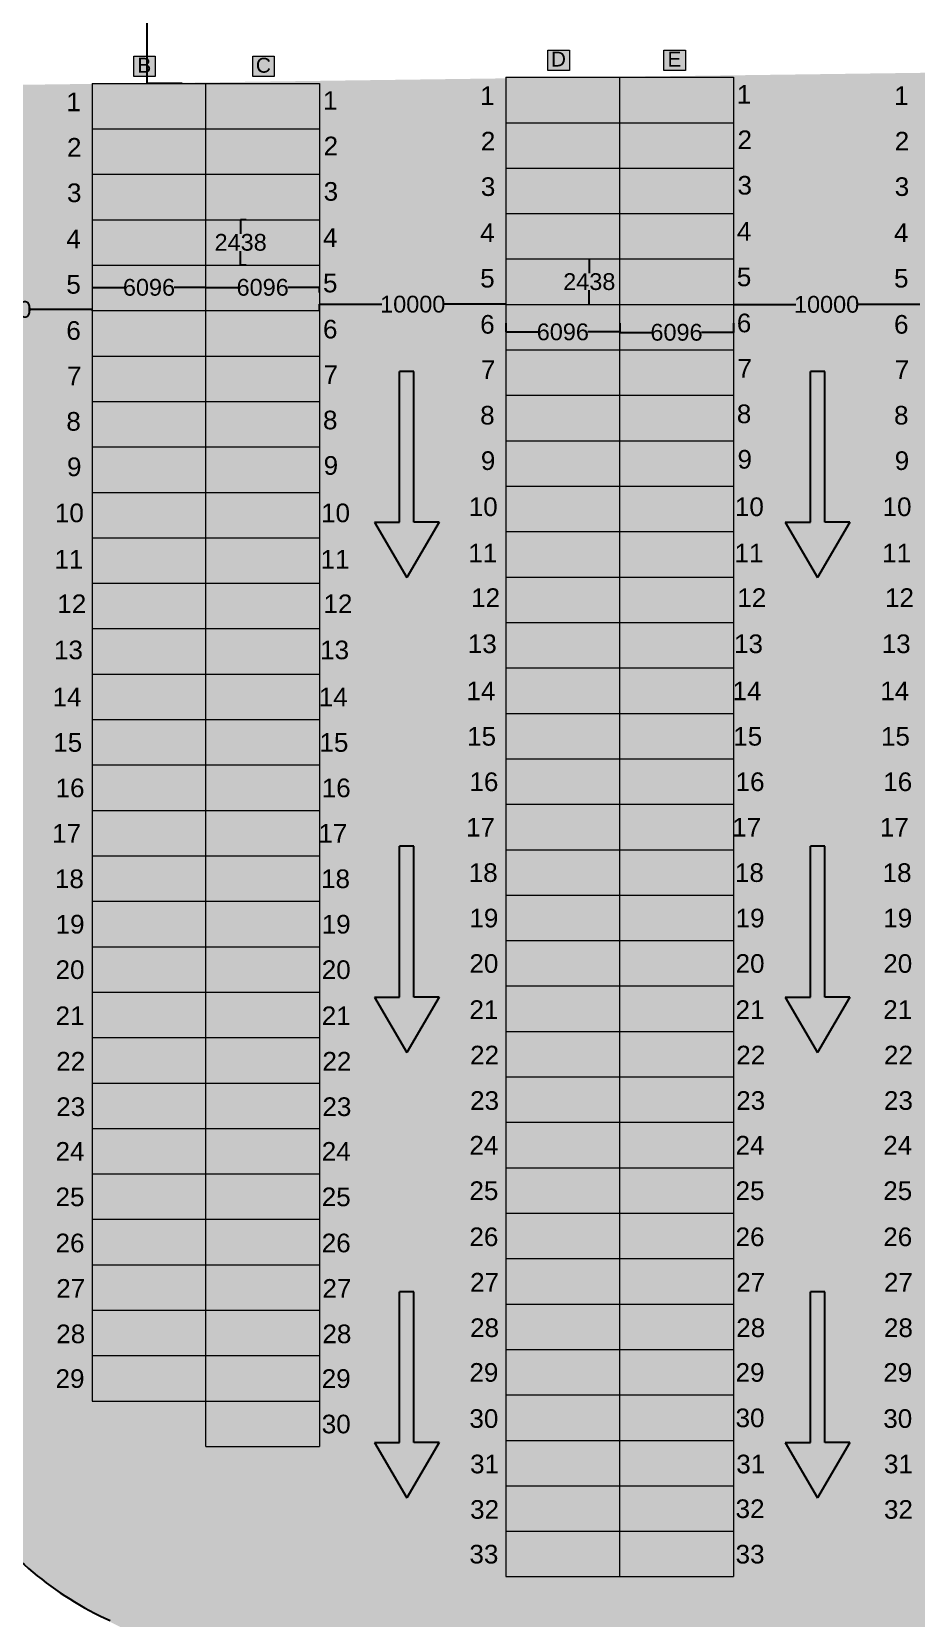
# Model space of a CAD drawing. Header units: inches. Extents: x -1774894 to -657573, y 144736 to 934842.
# Drawn here: x -1156533 to -1109104, y 592973 to 678102 of the extents above; entities that cross this region are included whole.
import ezdxf
from ezdxf.xclip import XClip

# ---------------------------------------------------------------- set-up
doc = ezdxf.new("R2010")
doc.units = ezdxf.units.IN
doc.header["$MEASUREMENT"] = 0
doc.header["$XCLIPFRAME"] = 0
for name, color, linetype in [('A-ANNO-TEXT', 7, 'Continuous'), ('C-ROAD-OTLN', 142, 'Continuous'), ("EXPORT WARE HOUSE(19 JULY'08)$0$G-ANNO-TEXT", 2, 'Continuous'), ("EXPORT WARE HOUSE(19 JULY'08)$0$G-ANNO-TTLB", 4, 'Continuous'), ('siding cl', 7, 'Continuous')]:
    doc.layers.add(name, color=color, linetype=linetype)
for name, color, linetype, lineweight in [('Container', 5, 'Continuous', 9), ('grid', 7, 'Continuous', 18), ('IR PROP. DETAILS', 190, 'Continuous', 0)]:
    doc.layers.add(name, color=color, linetype=linetype, lineweight=lineweight)
doc.styles.add('ARIAL', font='arial.ttf')
doc.styles.add("EXPORT WARE HOUSE(19 JULY'08)$0$HEADING", font='')
doc.styles.add("EXPORT WARE HOUSE(19 JULY'08)$0$NOTES", font='ROMANS.SHX')
doc.styles.add("EXPORT WARE HOUSE(19 JULY'08)$0$SUBHEAD", font='arial.ttf')
doc.styles.get("Standard").update_dxf_attribs({"font": 'arial.ttf'})
doc.styles.get("EXPORT WARE HOUSE(19 JULY'08)$0$HEADING").set_extended_font_data('Arial Black')
doc.dimstyles.get("Standard").update_dxf_attribs({"dimtxt": 0.18, "dimasz": 0.18, "dimexe": 0.18, "dimexo": 0.0625, "dimgap": 0.09, "dimtad": 0, "dimtih": 1, "dimtoh": 1, "dimdec": 4, "dimzin": 0, "dimdsep": 46, "dimtxsty": 'Standard', "dimcen": 0.09, "dimadec": 0, "dimazin": 0, "dimtfac": 1, "dimtdec": 4, "dimtofl": 0, "dimtmove": 0, "dimatfit": 3, "dimfxl": 1, "dimtolj": 1, "dimtzin": 0, "dimarcsym": 0})

# ---------------------------------------------------------------- blocks, each defined once
blk = doc.blocks.new("EXPORT WARE HOUSE(19 JULY'08)$0$a1v_sheet")
at = {"color": 8}
blk.add_line((-817, 570), (0, 570), dxfattribs=at)
blk.add_line((-812, 565), (-100, 565))
at = {"layer": "EXPORT WARE HOUSE(19 JULY'08)$0$G-ANNO-TEXT"}
for tag, p, height, style in [('CLIENT1', (-93.8, 98.17), 3, "EXPORT WARE HOUSE(19 JULY'08)$0$NOTES"), ('CLIENT2', (-93.8, 93.31), 3, "EXPORT WARE HOUSE(19 JULY'08)$0$NOTES"), ('JOBTITLE1', (-93.8, 83.85), 3.5, "EXPORT WARE HOUSE(19 JULY'08)$0$SUBHEAD"), ('JOBTITLE2', (-93.8, 79.03), 3.5, "EXPORT WARE HOUSE(19 JULY'08)$0$SUBHEAD"), ('DRAWINGTITLE1', (-93.8, 62.97), 4, "EXPORT WARE HOUSE(19 JULY'08)$0$HEADING"), ('DRAWINGTITLE2', (-93.8, 57.42), 4, "EXPORT WARE HOUSE(19 JULY'08)$0$HEADING"), ('DRAWINGTITLE3', (-93.8, 52.65), 4, "EXPORT WARE HOUSE(19 JULY'08)$0$HEADING"), ('DRAWINGTITLE4', (-93.8, 48.01), 4, "EXPORT WARE HOUSE(19 JULY'08)$0$HEADING"), ('JOBNO', (-93.8, 38.4), 2.38, "EXPORT WARE HOUSE(19 JULY'08)$0$NOTES"), ('SCALE', (-63.8, 38.4), 2.38, "EXPORT WARE HOUSE(19 JULY'08)$0$NOTES"), ('DATE', (-33.8, 38.4), 2.38, "EXPORT WARE HOUSE(19 JULY'08)$0$NOTES"), ('DRNBY', (-93.8, 28.4), 2.38, "EXPORT WARE HOUSE(19 JULY'08)$0$NOTES"), ('DRAWINGSTATUS', (-33.8, 28.4), 2.38, "EXPORT WARE HOUSE(19 JULY'08)$0$NOTES"), ('REV', (-93.8, 17.8), 2.38, "EXPORT WARE HOUSE(19 JULY'08)$0$NOTES"), ('DRGNO', (-63.8, 11.22), 6, "EXPORT WARE HOUSE(19 JULY'08)$0$HEADING")]:
    blk.add_attdef(tag, p, '', height=height, dxfattribs=dict(at, style=style))
blk = doc.blocks.new("EXPORT WARE HOUSE(19 JULY'08)")
at = {"layer": "EXPORT WARE HOUSE(19 JULY'08)$0$G-ANNO-TTLB", "xscale": 200, "yscale": 200, "zscale": 200}
blk.add_blockref("EXPORT WARE HOUSE(19 JULY'08)$0$a1v_sheet", (1467445.6, -11580899.7), dxfattribs=at)
blk = doc.blocks.new('XZCZXDC')
at = {"layer": 'IR PROP. DETAILS'}
h = blk.add_hatch(color=256, dxfattribs=at)
h.set_gradient(color1=(96, 92, 93), color2=(117, 112, 114), one_color=1, tint=0.45, name='CYLINDER')
h.paths.add_polyline_path([(-17331, 724408), (-17331, 723057), (-25422, 723057), (-25422, 722286), (-17331, 722286), (-17331, 720935), (-14360, 722671)])
at = {"layer": 'siding cl'}
for p, q in [((-17331, 724408), (-17331, 723057)), ((-17331, 723057), (-25422, 723057)), ((-25422, 723057), (-25422, 722286)), ((-17331, 722286), (-25422, 722286)), ((-17331, 720935), (-17331, 722286))]:
    blk.add_line(p, q, dxfattribs=at)
for points in [[(-17331, 724408), (-14360, 722671)], [(-17331, 720935), (-14360, 722671)]]:
    blk.add_lwpolyline(points, dxfattribs=at)
blk = doc.blocks.new('*D643')
at = {"layer": 'Defpoints', "color": 0}
for p in [(-1163295, 663198), (-1163295, 663139), (-1153295, 663139)]:
    blk.add_point(p, dxfattribs=at)
at = {"layer": 'grid', "color": 0, "lineweight": -2}
for p, q in [((-1163295, 663139), (-1163295, 663198)), ((-1153295, 663139), (-1153295, 663198))]:
    blk.add_line(p, q, dxfattribs=at)
at = {"layer": 'grid', "lineweight": -2}
for p, q in [((-1163295, 663198), (-1159945, 663198)), ((-1153295, 663198), (-1156646, 663198))]:
    blk.add_line(p, q, dxfattribs=at)
at = {"layer": 'grid'}
for points in [[(-1163295, 663198), (-1163295, 663198), (-1163295, 663198)], [(-1153295, 663198), (-1153295, 663198), (-1153295, 663198)]]:
    blk.add_solid(points, dxfattribs=at)
at = {"layer": 'grid', "insert": (-1158295, 663198), "char_height": 900, "attachment_point": 5}
blk.add_mtext('\\A1;10000', dxfattribs=at)
blk = doc.blocks.new('*D644')
at = {"layer": 'Defpoints', "color": 0}
for p in [(-1153295, 664382), (-1147199, 664382), (-1147199, 664382)]:
    blk.add_point(p, dxfattribs=at)
at = {"layer": 'grid', "color": 0, "lineweight": -2}
for p, q in [((-1153295, 664382), (-1153295, 664382)), ((-1147199, 664382), (-1147199, 664382))]:
    blk.add_line(p, q, dxfattribs=at)
at = {"layer": 'grid', "lineweight": -2}
for p, q in [((-1153295, 664382), (-1151593, 664382)), ((-1147199, 664382), (-1148901, 664382))]:
    blk.add_line(p, q, dxfattribs=at)
at = {"layer": 'grid'}
for points in [[(-1153295, 664382), (-1153295, 664382), (-1153295, 664382)], [(-1147199, 664382), (-1147199, 664382), (-1147199, 664382)]]:
    blk.add_solid(points, dxfattribs=at)
at = {"layer": 'grid', "insert": (-1150247, 664382), "char_height": 900, "attachment_point": 5}
blk.add_mtext('\\A1;6096', dxfattribs=at)
blk = doc.blocks.new('*D645')
at = {"layer": 'Defpoints', "color": 0}
for p in [(-1147199, 664382), (-1141103, 664382), (-1141103, 664102)]:
    blk.add_point(p, dxfattribs=at)
at = {"layer": 'grid', "color": 0, "lineweight": -2}
for p, q in [((-1147199, 664382), (-1147199, 664382)), ((-1141103, 664102), (-1141103, 664382))]:
    blk.add_line(p, q, dxfattribs=at)
at = {"layer": 'grid', "lineweight": -2}
for p, q in [((-1147199, 664382), (-1145497, 664382)), ((-1141103, 664382), (-1142805, 664382))]:
    blk.add_line(p, q, dxfattribs=at)
at = {"layer": 'grid'}
for points in [[(-1147199, 664382), (-1147199, 664382), (-1147199, 664382)], [(-1141103, 664382), (-1141103, 664382), (-1141103, 664382)]]:
    blk.add_solid(points, dxfattribs=at)
at = {"layer": 'grid', "insert": (-1144151, 664382), "char_height": 900, "attachment_point": 5}
blk.add_mtext('\\A1;6096', dxfattribs=at)
blk = doc.blocks.new('*D646')
at = {"layer": 'Defpoints', "color": 0}
for p in [(-1145331, 668015), (-1145031, 668015), (-1145031, 665577)]:
    blk.add_point(p, dxfattribs=at)
at = {"layer": 'grid', "color": 0, "lineweight": -2}
for p, q in [((-1145031, 668015), (-1145331, 668015)), ((-1145031, 665577), (-1145331, 665577))]:
    blk.add_line(p, q, dxfattribs=at)
at = {"layer": 'grid', "lineweight": -2}
for p, q in [((-1145331, 668014), (-1145331, 667256)), ((-1145331, 665577), (-1145331, 666336))]:
    blk.add_line(p, q, dxfattribs=at)
at = {"layer": 'grid'}
for points in [[(-1145331, 668014), (-1145331, 668014), (-1145331, 668015)], [(-1145331, 665577), (-1145331, 665577), (-1145331, 665577)]]:
    blk.add_solid(points, dxfattribs=at)
at = {"layer": 'grid', "insert": (-1145331, 666796), "char_height": 900, "attachment_point": 5}
blk.add_mtext('\\A1;2438', dxfattribs=at)
blk = doc.blocks.new('*D647')
at = {"layer": 'Defpoints', "color": 0}
for p in [(-1131103, 663480), (-1131103, 663469), (-1141103, 663139)]:
    blk.add_point(p, dxfattribs=at)
at = {"layer": 'grid', "color": 0, "lineweight": -2}
for p, q in [((-1141103, 663139), (-1141103, 663480)), ((-1131103, 663469), (-1131103, 663480))]:
    blk.add_line(p, q, dxfattribs=at)
at = {"layer": 'grid', "lineweight": -2}
for p, q in [((-1141103, 663480), (-1137753, 663480)), ((-1131103, 663480), (-1134454, 663480))]:
    blk.add_line(p, q, dxfattribs=at)
at = {"layer": 'grid'}
for points in [[(-1141103, 663480), (-1141103, 663480), (-1141103, 663480)], [(-1131103, 663480), (-1131103, 663480), (-1131103, 663480)]]:
    blk.add_solid(points, dxfattribs=at)
at = {"layer": 'grid', "insert": (-1136103, 663480), "char_height": 900, "attachment_point": 5}
blk.add_mtext('\\A1;10000', dxfattribs=at)
blk = doc.blocks.new('*D648')
at = {"layer": 'Defpoints', "color": 0}
for p in [(-1150336, 684329), (-1148476, 684329), (-1148476, 675329)]:
    blk.add_point(p, dxfattribs=at)
at = {"layer": 'grid', "color": 0, "lineweight": -2}
for p, q in [((-1148476, 684329), (-1150336, 684329)), ((-1148476, 675329), (-1150336, 675329))]:
    blk.add_line(p, q, dxfattribs=at)
at = {"layer": 'grid', "lineweight": -2}
for p, q in [((-1150336, 684328), (-1150336, 680288)), ((-1150336, 675329), (-1150336, 679369))]:
    blk.add_line(p, q, dxfattribs=at)
at = {"layer": 'grid'}
for points in [[(-1150336, 684328), (-1150336, 684328), (-1150336, 684329)], [(-1150336, 675329), (-1150336, 675329), (-1150336, 675329)]]:
    blk.add_solid(points, dxfattribs=at)
at = {"layer": 'grid', "insert": (-1150336, 679829), "char_height": 900, "attachment_point": 5}
blk.add_mtext('\\A1;9000', dxfattribs=at)
blk = doc.blocks.new('*D649')
at = {"layer": 'Defpoints', "color": 0}
for p in [(-1131103, 662469), (-1125007, 662469), (-1125007, 661992)]:
    blk.add_point(p, dxfattribs=at)
at = {"layer": 'grid', "color": 0, "lineweight": -2}
for p, q in [((-1131103, 662469), (-1131103, 661992)), ((-1125007, 662469), (-1125007, 661992))]:
    blk.add_line(p, q, dxfattribs=at)
at = {"layer": 'grid', "lineweight": -2}
for p, q in [((-1131103, 661992), (-1129401, 661992)), ((-1125007, 661992), (-1126709, 661992))]:
    blk.add_line(p, q, dxfattribs=at)
at = {"layer": 'grid'}
for points in [[(-1131103, 661993), (-1131103, 661992), (-1131103, 661992)], [(-1125007, 661993), (-1125007, 661992), (-1125007, 661992)]]:
    blk.add_solid(points, dxfattribs=at)
at = {"layer": 'grid', "insert": (-1128055, 661992), "char_height": 900, "attachment_point": 5}
blk.add_mtext('\\A1;6096', dxfattribs=at)
blk = doc.blocks.new('*D650')
at = {"layer": 'Defpoints', "color": 0}
for p in [(-1125007, 662469), (-1118911, 662469), (-1118911, 661969)]:
    blk.add_point(p, dxfattribs=at)
at = {"layer": 'grid', "color": 0, "lineweight": -2}
for p, q in [((-1125007, 662469), (-1125007, 661968)), ((-1118911, 662469), (-1118911, 661968))]:
    blk.add_line(p, q, dxfattribs=at)
at = {"layer": 'grid', "lineweight": -2}
for p, q in [((-1125007, 661969), (-1123305, 661969)), ((-1118911, 661969), (-1120613, 661969))]:
    blk.add_line(p, q, dxfattribs=at)
at = {"layer": 'grid'}
for points in [[(-1125007, 661969), (-1125007, 661969), (-1125007, 661969)], [(-1118911, 661969), (-1118911, 661969), (-1118911, 661969)]]:
    blk.add_solid(points, dxfattribs=at)
at = {"layer": 'grid', "insert": (-1121959, 661969), "char_height": 900, "attachment_point": 5}
blk.add_mtext('\\A1;6096', dxfattribs=at)
blk = doc.blocks.new('*D651')
at = {"layer": 'Defpoints', "color": 0}
for p in [(-1126636, 665907), (-1126636, 665907), (-1126636, 663469)]:
    blk.add_point(p, dxfattribs=at)
at = {"layer": 'grid', "color": 0, "lineweight": -2}
for p, q in [((-1126636, 665907), (-1126636, 665907)), ((-1126636, 663469), (-1126636, 663469))]:
    blk.add_line(p, q, dxfattribs=at)
at = {"layer": 'grid', "lineweight": -2}
for p, q in [((-1126636, 665907), (-1126636, 665148)), ((-1126636, 663469), (-1126636, 664228))]:
    blk.add_line(p, q, dxfattribs=at)
at = {"layer": 'grid'}
for points in [[(-1126636, 665907), (-1126636, 665907), (-1126636, 665907)], [(-1126636, 663469), (-1126636, 663469), (-1126636, 663469)]]:
    blk.add_solid(points, dxfattribs=at)
at = {"layer": 'grid', "insert": (-1126636, 664688), "char_height": 900, "attachment_point": 5}
blk.add_mtext('\\A1;2438', dxfattribs=at)
blk = doc.blocks.new('*D652')
at = {"layer": 'Defpoints', "color": 0}
for p in [(-1118911, 663469), (-1108911, 663469), (-1108911, 663469)]:
    blk.add_point(p, dxfattribs=at)
at = {"layer": 'grid', "color": 0, "lineweight": -2}
for p, q in [((-1118911, 663469), (-1118911, 663469)), ((-1108911, 663469), (-1108911, 663469))]:
    blk.add_line(p, q, dxfattribs=at)
at = {"layer": 'grid', "lineweight": -2}
for p, q in [((-1118911, 663469), (-1115561, 663469)), ((-1108911, 663469), (-1112262, 663469))]:
    blk.add_line(p, q, dxfattribs=at)
at = {"layer": 'grid'}
for points in [[(-1118911, 663469), (-1118911, 663469), (-1118911, 663469)], [(-1108911, 663469), (-1108911, 663469), (-1108911, 663469)]]:
    blk.add_solid(points, dxfattribs=at)
at = {"layer": 'grid', "insert": (-1113911, 663469), "char_height": 900, "attachment_point": 5}
blk.add_mtext('\\A1;10000', dxfattribs=at)

msp = doc.modelspace()

# ---------------------------------------------------------------- hatches: boundary and pattern name
at = {"layer": 'Container'}
h = msp.add_hatch(color=256, dxfattribs=at)
h.set_gradient(color1=(158, 158, 255), color2=(173, 173, 255), one_color=1, tint=0.84, name='CYLINDER')
h.paths.add_polyline_path([(-1147199.226, 675328.624), (-1153295.226, 675328.624), (-1153295.226, 672890.624), (-1147199.226, 672890.624)])
h.paths.add_polyline_path([(-1141103.226, 675328.624), (-1147199.226, 675328.624), (-1147199.226, 672890.624), (-1141103.226, 672890.624)])
h.paths.add_polyline_path([(-1141103.226, 672890.624), (-1147199.226, 672890.624), (-1147199.226, 670452.624), (-1141103.226, 670452.624)])
h.paths.add_polyline_path([(-1147199.226, 672890.624), (-1153295.226, 672890.624), (-1153295.226, 670452.624), (-1147199.226, 670452.624)])
h.paths.add_polyline_path([(-1147199.226, 670452.624), (-1153295.226, 670452.624), (-1153295.226, 668014.624), (-1147199.226, 668014.624)])
h.paths.add_polyline_path([(-1141103.226, 670452.624), (-1147199.226, 670452.624), (-1147199.226, 668014.624), (-1141103.226, 668014.624)])
h.paths.add_polyline_path([(-1141103.226, 668014.624), (-1147199.226, 668014.624), (-1147199.226, 665576.624), (-1141103.226, 665576.624)])
h.paths.add_polyline_path([(-1147199.226, 668014.624), (-1153295.226, 668014.624), (-1153295.226, 665576.624), (-1147199.226, 665576.624)])
h.paths.add_polyline_path([(-1141103.226, 665576.624), (-1147199.226, 665576.624), (-1147199.226, 663138.624), (-1141103.226, 663138.624)])
h.paths.add_polyline_path([(-1147199.226, 665576.624), (-1153295.226, 665576.624), (-1153295.226, 663138.624), (-1147199.226, 663138.624)])
h.paths.add_polyline_path([(-1141103.226, 663138.624), (-1147199.226, 663138.624), (-1147199.226, 660700.624), (-1141103.226, 660700.624)])
h.paths.add_polyline_path([(-1141103.226, 660700.624), (-1147199.226, 660700.624), (-1147199.226, 658262.624), (-1141103.226, 658262.624)])
h.paths.add_polyline_path([(-1147199.226, 658262.624), (-1153295.226, 658262.624), (-1153295.226, 655824.624), (-1147199.226, 655824.624)])
h.paths.add_polyline_path([(-1147199.226, 663138.624), (-1153295.226, 663138.624), (-1153295.226, 660700.624), (-1147199.226, 660700.624)])
h.paths.add_polyline_path([(-1147199.226, 660700.624), (-1153295.226, 660700.624), (-1153295.226, 658262.624), (-1147199.226, 658262.624)])
h.paths.add_polyline_path([(-1141103.226, 655824.624), (-1147199.226, 655824.624), (-1147199.226, 653386.624), (-1141103.226, 653386.624)])
h.paths.add_polyline_path([(-1141103.226, 658262.624), (-1147199.226, 658262.624), (-1147199.226, 655824.624), (-1141103.226, 655824.624)])
h.paths.add_polyline_path([(-1147199.226, 655824.624), (-1153295.226, 655824.624), (-1153295.226, 653386.624), (-1147199.226, 653386.624)])
h.paths.add_polyline_path([(-1147199.226, 653386.624), (-1153295.226, 653386.624), (-1153295.226, 650948.624), (-1147199.226, 650948.624)])
h.paths.add_polyline_path([(-1141103.226, 653386.624), (-1147199.226, 653386.624), (-1147199.226, 650948.624), (-1141103.226, 650948.624)])
h.paths.add_polyline_path([(-1141103.226, 650948.624), (-1147199.226, 650948.624), (-1147199.226, 648510.624), (-1141103.226, 648510.624)])
h.paths.add_polyline_path([(-1147199.226, 650948.624), (-1153295.226, 650948.624), (-1153295.226, 648510.624), (-1147199.226, 648510.624)])
h.paths.add_polyline_path([(-1147199.226, 648510.624), (-1153295.226, 648510.624), (-1153295.226, 646072.624), (-1147199.226, 646072.624)])
h.paths.add_polyline_path([(-1141103.226, 648510.624), (-1147199.226, 648510.624), (-1147199.226, 646072.624), (-1141103.226, 646072.624)])
h.paths.add_polyline_path([(-1141103.226, 646072.624), (-1147199.226, 646072.624), (-1147199.226, 643634.624), (-1141103.226, 643634.624)])
h.paths.add_polyline_path([(-1147199.226, 646072.624), (-1153295.226, 646072.624), (-1153295.226, 643634.624), (-1147199.226, 643634.624)])
h.paths.add_polyline_path([(-1147199.226, 643634.624), (-1153295.226, 643634.624), (-1153295.226, 641196.624), (-1147199.226, 641196.624)])
h.paths.add_polyline_path([(-1141103.226, 643634.624), (-1147199.226, 643634.624), (-1147199.226, 641196.624), (-1141103.226, 641196.624)])
h.paths.add_polyline_path([(-1141103.226, 641196.624), (-1147199.226, 641196.624), (-1147199.226, 638758.624), (-1141103.226, 638758.624)])
h.paths.add_polyline_path([(-1147199.226, 641196.624), (-1153295.226, 641196.624), (-1153295.226, 638758.624), (-1147199.226, 638758.624)])
h.paths.add_polyline_path([(-1147199.226, 638758.624), (-1153295.226, 638758.624), (-1153295.226, 636320.624), (-1147199.226, 636320.624)])
h.paths.add_polyline_path([(-1141103.226, 638758.624), (-1147199.226, 638758.624), (-1147199.226, 636320.624), (-1141103.226, 636320.624)])
h.paths.add_polyline_path([(-1141103.226, 636320.624), (-1147199.226, 636320.624), (-1147199.226, 633882.624), (-1141103.226, 633882.624)])
h.paths.add_polyline_path([(-1147199.226, 636320.624), (-1153295.226, 636320.624), (-1153295.226, 633882.624), (-1147199.226, 633882.624)])
h.paths.add_polyline_path([(-1147199.226, 633882.624), (-1153295.226, 633882.624), (-1153295.226, 631444.624), (-1147199.226, 631444.624)])
h.paths.add_polyline_path([(-1141103.226, 633882.624), (-1147199.226, 633882.624), (-1147199.226, 631444.624), (-1141103.226, 631444.624)])
h.paths.add_polyline_path([(-1141103.226, 631444.624), (-1147199.226, 631444.624), (-1147199.226, 629006.624), (-1141103.226, 629006.624)])
h.paths.add_polyline_path([(-1147199.226, 631444.624), (-1153295.226, 631444.624), (-1153295.226, 629006.624), (-1147199.226, 629006.624)])
h.paths.add_polyline_path([(-1147199.226, 629006.624), (-1153295.226, 629006.624), (-1153295.226, 626568.624), (-1147199.226, 626568.624)])
h.paths.add_polyline_path([(-1141103.226, 629006.624), (-1147199.226, 629006.624), (-1147199.226, 626568.624), (-1141103.226, 626568.624)])
h.paths.add_polyline_path([(-1141103.226, 626568.624), (-1147199.226, 626568.624), (-1147199.226, 624130.624), (-1141103.226, 624130.624)])
h.paths.add_polyline_path([(-1147199.226, 626568.624), (-1153295.226, 626568.624), (-1153295.226, 624130.624), (-1147199.226, 624130.624)])
h.paths.add_polyline_path([(-1147199.226, 624130.624), (-1153295.226, 624130.624), (-1153295.226, 621692.624), (-1147199.226, 621692.624)])
h.paths.add_polyline_path([(-1141103.226, 624130.624), (-1147199.226, 624130.624), (-1147199.226, 621692.624), (-1141103.226, 621692.624)])
h.paths.add_polyline_path([(-1141103.226, 621692.624), (-1147199.226, 621692.624), (-1147199.226, 619254.624), (-1141103.226, 619254.624)])
h.paths.add_polyline_path([(-1147199.226, 621692.624), (-1153295.226, 621692.624), (-1153295.226, 619254.624), (-1147199.226, 619254.624)])
h.paths.add_polyline_path([(-1147199.226, 619254.624), (-1153295.226, 619254.624), (-1153295.226, 616816.624), (-1147199.226, 616816.624)])
h.paths.add_polyline_path([(-1141103.226, 619254.624), (-1147199.226, 619254.624), (-1147199.226, 616816.624), (-1141103.226, 616816.624)])
h.paths.add_polyline_path([(-1141103.226, 616816.624), (-1147199.226, 616816.624), (-1147199.226, 614378.624), (-1141103.226, 614378.624)])
h.paths.add_polyline_path([(-1147199.226, 616816.624), (-1153295.226, 616816.624), (-1153295.226, 614378.624), (-1147199.226, 614378.624)])
h.paths.add_polyline_path([(-1147199.226, 614378.624), (-1153295.226, 614378.624), (-1153295.226, 611940.624), (-1147199.226, 611940.624)])
h.paths.add_polyline_path([(-1141103.226, 614378.624), (-1147199.226, 614378.624), (-1147199.226, 611940.624), (-1141103.226, 611940.624)])
h.paths.add_polyline_path([(-1147199.226, 611940.624), (-1153295.226, 611940.624), (-1153295.226, 609502.624), (-1147199.226, 609502.624)])
h.paths.add_polyline_path([(-1141103.226, 611940.624), (-1147199.226, 611940.624), (-1147199.226, 609502.624), (-1141103.226, 609502.624)])
h.paths.add_polyline_path([(-1141103.226, 609502.624), (-1147199.226, 609502.624), (-1147199.226, 607064.624), (-1141103.226, 607064.624)])
h.paths.add_polyline_path([(-1147199.226, 609502.624), (-1153295.226, 609502.624), (-1153295.226, 607064.624), (-1147199.226, 607064.624)])
h.paths.add_polyline_path([(-1147199.226, 607064.624), (-1153295.226, 607064.624), (-1153295.226, 604626.624), (-1147199.226, 604626.624)])
h.paths.add_polyline_path([(-1141103.226, 607064.624), (-1147199.226, 607064.624), (-1147199.226, 604626.624), (-1141103.226, 604626.624)])
h.paths.add_polyline_path([(-1141103.226, 604626.624), (-1147199.226, 604626.624), (-1147199.226, 602188.624), (-1141103.226, 602188.624)])
h = msp.add_hatch(color=256, dxfattribs=at)
h.set_gradient(color1=(158, 158, 255), color2=(173, 173, 255), one_color=1, tint=0.84, name='CYLINDER')
h.paths.add_polyline_path([(-1125007.226, 675659.244), (-1131103.226, 675659.244), (-1131103.226, 673221.244), (-1125007.226, 673221.244)])
h.paths.add_polyline_path([(-1118911.226, 675659.244), (-1125007.226, 675659.244), (-1125007.226, 673221.244), (-1118911.226, 673221.244)])
h.paths.add_polyline_path([(-1118911.226, 673221.244), (-1125007.226, 673221.244), (-1125007.226, 670783.244), (-1118911.226, 670783.244)])
h.paths.add_polyline_path([(-1125007.226, 673221.244), (-1131103.226, 673221.244), (-1131103.226, 670783.244), (-1125007.226, 670783.244)])
h.paths.add_polyline_path([(-1125007.226, 670783.244), (-1131103.226, 670783.244), (-1131103.226, 668345.244), (-1125007.226, 668345.244)])
h.paths.add_polyline_path([(-1118911.226, 670783.244), (-1125007.226, 670783.244), (-1125007.226, 668345.244), (-1118911.226, 668345.244)])
h.paths.add_polyline_path([(-1118911.226, 668345.244), (-1125007.226, 668345.244), (-1125007.226, 665907.244), (-1118911.226, 665907.244)])
h.paths.add_polyline_path([(-1125007.226, 668345.244), (-1131103.226, 668345.244), (-1131103.226, 665907.244), (-1125007.226, 665907.244)])
h.paths.add_polyline_path([(-1125007.226, 665907.244), (-1131103.226, 665907.244), (-1131103.226, 663469.244), (-1125007.226, 663469.244)])
h.paths.add_polyline_path([(-1118911.226, 665907.244), (-1125007.226, 665907.244), (-1125007.226, 663469.244), (-1118911.226, 663469.244)])
h.paths.add_polyline_path([(-1118911.226, 663469.244), (-1125007.226, 663469.244), (-1125007.226, 661031.244), (-1118911.226, 661031.244)])
h.paths.add_polyline_path([(-1125007.226, 663469.244), (-1131103.226, 663469.244), (-1131103.226, 661031.244), (-1125007.226, 661031.244)])
h.paths.add_polyline_path([(-1125007.226, 661031.244), (-1131103.226, 661031.244), (-1131103.226, 658593.244), (-1125007.226, 658593.244)])
h.paths.add_polyline_path([(-1118911.226, 658593.244), (-1125007.226, 658593.244), (-1125007.226, 656155.244), (-1118911.226, 656155.244)])
h.paths.add_polyline_path([(-1118911.226, 661031.244), (-1125007.226, 661031.244), (-1125007.226, 658593.244), (-1118911.226, 658593.244)])
h.paths.add_polyline_path([(-1125007.226, 658593.244), (-1131103.226, 658593.244), (-1131103.226, 656155.244), (-1125007.226, 656155.244)])
h.paths.add_polyline_path([(-1125007.226, 656155.244), (-1131103.226, 656155.244), (-1131103.226, 653717.244), (-1125007.226, 653717.244)])
h.paths.add_polyline_path([(-1118911.226, 656155.244), (-1125007.226, 656155.244), (-1125007.226, 653717.244), (-1118911.226, 653717.244)])
h.paths.add_polyline_path([(-1118911.226, 653717.244), (-1125007.226, 653717.244), (-1125007.226, 651279.244), (-1118911.226, 651279.244)])
h.paths.add_polyline_path([(-1125007.226, 653717.244), (-1131103.226, 653717.244), (-1131103.226, 651279.244), (-1125007.226, 651279.244)])
h.paths.add_polyline_path([(-1125007.226, 651279.244), (-1131103.226, 651279.244), (-1131103.226, 648841.244), (-1125007.226, 648841.244)])
h.paths.add_polyline_path([(-1118911.226, 651279.244), (-1125007.226, 651279.244), (-1125007.226, 648841.244), (-1118911.226, 648841.244)])
h.paths.add_polyline_path([(-1118911.226, 648841.244), (-1125007.226, 648841.244), (-1125007.226, 646403.244), (-1118911.226, 646403.244)])
h.paths.add_polyline_path([(-1125007.226, 648841.244), (-1131103.226, 648841.244), (-1131103.226, 646403.244), (-1125007.226, 646403.244)])
h.paths.add_polyline_path([(-1125007.226, 646403.244), (-1131103.226, 646403.244), (-1131103.226, 643965.244), (-1125007.226, 643965.244)])
h.paths.add_polyline_path([(-1118911.226, 646403.244), (-1125007.226, 646403.244), (-1125007.226, 643965.244), (-1118911.226, 643965.244)])
h.paths.add_polyline_path([(-1118911.226, 643965.244), (-1125007.226, 643965.244), (-1125007.226, 641527.244), (-1118911.226, 641527.244)])
h.paths.add_polyline_path([(-1125007.226, 643965.244), (-1131103.226, 643965.244), (-1131103.226, 641527.244), (-1125007.226, 641527.244)])
h.paths.add_polyline_path([(-1125007.226, 641527.244), (-1131103.226, 641527.244), (-1131103.226, 639089.244), (-1125007.226, 639089.244)])
h.paths.add_polyline_path([(-1118911.226, 641527.244), (-1125007.226, 641527.244), (-1125007.226, 639089.244), (-1118911.226, 639089.244)])
h.paths.add_polyline_path([(-1118911.226, 639089.244), (-1125007.226, 639089.244), (-1125007.226, 636651.244), (-1118911.226, 636651.244)])
h.paths.add_polyline_path([(-1125007.226, 639089.244), (-1131103.226, 639089.244), (-1131103.226, 636651.244), (-1125007.226, 636651.244)])
h.paths.add_polyline_path([(-1125007.226, 636651.244), (-1131103.226, 636651.244), (-1131103.226, 634213.244), (-1125007.226, 634213.244)])
h.paths.add_polyline_path([(-1118911.226, 636651.244), (-1125007.226, 636651.244), (-1125007.226, 634213.244), (-1118911.226, 634213.244)])
h.paths.add_polyline_path([(-1118911.226, 634213.244), (-1125007.226, 634213.244), (-1125007.226, 631775.244), (-1118911.226, 631775.244)])
h.paths.add_polyline_path([(-1125007.226, 634213.244), (-1131103.226, 634213.244), (-1131103.226, 631775.244), (-1125007.226, 631775.244)])
h.paths.add_polyline_path([(-1125007.226, 631775.244), (-1131103.226, 631775.244), (-1131103.226, 629337.244), (-1125007.226, 629337.244)])
h.paths.add_polyline_path([(-1118911.226, 631775.244), (-1125007.226, 631775.244), (-1125007.226, 629337.244), (-1118911.226, 629337.244)])
h.paths.add_polyline_path([(-1118911.226, 629337.244), (-1125007.226, 629337.244), (-1125007.226, 626899.244), (-1118911.226, 626899.244)])
h.paths.add_polyline_path([(-1125007.226, 629337.244), (-1131103.226, 629337.244), (-1131103.226, 626899.244), (-1125007.226, 626899.244)])
h.paths.add_polyline_path([(-1125007.226, 626899.244), (-1131103.226, 626899.244), (-1131103.226, 624461.244), (-1125007.226, 624461.244)])
h.paths.add_polyline_path([(-1118911.226, 626899.244), (-1125007.226, 626899.244), (-1125007.226, 624461.244), (-1118911.226, 624461.244)])
h.paths.add_polyline_path([(-1118911.226, 624461.244), (-1125007.226, 624461.244), (-1125007.226, 622023.244), (-1118911.226, 622023.244)])
h.paths.add_polyline_path([(-1125007.226, 624461.244), (-1131103.226, 624461.244), (-1131103.226, 622023.244), (-1125007.226, 622023.244)])
h.paths.add_polyline_path([(-1125007.226, 622023.244), (-1131103.226, 622023.244), (-1131103.226, 619585.244), (-1125007.226, 619585.244)])
h.paths.add_polyline_path([(-1118911.226, 622023.244), (-1125007.226, 622023.244), (-1125007.226, 619585.244), (-1118911.226, 619585.244)])
h.paths.add_polyline_path([(-1118911.226, 619585.244), (-1125007.226, 619585.244), (-1125007.226, 617147.244), (-1118911.226, 617147.244)])
h.paths.add_polyline_path([(-1125007.226, 619585.244), (-1131103.226, 619585.244), (-1131103.226, 617147.244), (-1125007.226, 617147.244)])
h.paths.add_polyline_path([(-1125007.226, 617147.244), (-1131103.226, 617147.244), (-1131103.226, 614709.244), (-1125007.226, 614709.244)])
h.paths.add_polyline_path([(-1118911.226, 617147.244), (-1125007.226, 617147.244), (-1125007.226, 614709.244), (-1118911.226, 614709.244)])
h.paths.add_polyline_path([(-1118911.226, 614709.244), (-1125007.226, 614709.244), (-1125007.226, 612271.244), (-1118911.226, 612271.244)])
h.paths.add_polyline_path([(-1125007.226, 614709.244), (-1131103.226, 614709.244), (-1131103.226, 612271.244), (-1125007.226, 612271.244)])
h.paths.add_polyline_path([(-1125007.226, 612271.244), (-1131103.226, 612271.244), (-1131103.226, 609833.244), (-1125007.226, 609833.244)])
h.paths.add_polyline_path([(-1118911.226, 612271.244), (-1125007.226, 612271.244), (-1125007.226, 609833.244), (-1118911.226, 609833.244)])
h.paths.add_polyline_path([(-1118911.226, 609833.244), (-1125007.226, 609833.244), (-1125007.226, 607395.244), (-1118911.226, 607395.244)])
h.paths.add_polyline_path([(-1125007.226, 609833.244), (-1131103.226, 609833.244), (-1131103.226, 607395.244), (-1125007.226, 607395.244)])
h.paths.add_polyline_path([(-1125007.226, 607395.244), (-1131103.226, 607395.244), (-1131103.226, 604957.244), (-1125007.226, 604957.244)])
h.paths.add_polyline_path([(-1118911.226, 607395.244), (-1125007.226, 607395.244), (-1125007.226, 604957.244), (-1118911.226, 604957.244)])
h.paths.add_polyline_path([(-1118911.226, 604957.244), (-1125007.226, 604957.244), (-1125007.226, 602519.244), (-1118911.226, 602519.244)])
h.paths.add_polyline_path([(-1125007.226, 604957.244), (-1131103.226, 604957.244), (-1131103.226, 602519.244), (-1125007.226, 602519.244)])
h.paths.add_polyline_path([(-1125007.226, 602519.244), (-1131103.226, 602519.244), (-1131103.226, 600081.244), (-1125007.226, 600081.244)])
h.paths.add_polyline_path([(-1118911.226, 602519.244), (-1125007.226, 602519.244), (-1125007.226, 600081.244), (-1118911.226, 600081.244)])
h.paths.add_polyline_path([(-1118911.226, 600081.244), (-1125007.226, 600081.244), (-1125007.226, 597643.244), (-1118911.226, 597643.244)])
h.paths.add_polyline_path([(-1125007.226, 600081.244), (-1131103.226, 600081.244), (-1131103.226, 597643.244), (-1125007.226, 597643.244)])
h.paths.add_polyline_path([(-1125007.226, 597643.244), (-1131103.226, 597643.244), (-1131103.226, 595205.244), (-1125007.226, 595205.244)])
h.paths.add_polyline_path([(-1118911.226, 597643.244), (-1125007.226, 597643.244), (-1125007.226, 595205.244), (-1118911.226, 595205.244)])
at = {"layer": 'grid'}
h = msp.add_hatch(color=256, dxfattribs=at)
h.set_gradient(color1=(207, 197, 84), color2=(211, 202, 100), one_color=1, tint=0.61, name='CYLINDER')
h.paths.add_polyline_path([(-1149908.83, 676786.77), (-1151065.912, 676786.77), (-1151065.912, 675697.438), (-1149908.83, 675697.438)])
h = msp.add_hatch(color=256, dxfattribs=at)
h.set_gradient(color1=(207, 197, 84), color2=(211, 202, 100), one_color=1, tint=0.61, name='CYLINDER')
h.paths.add_polyline_path([(-1143526.372, 676786.77), (-1144683.454, 676786.77), (-1144683.454, 675697.438), (-1143526.372, 675697.438)])
h = msp.add_hatch(color=256, dxfattribs=at)
h.set_gradient(color1=(207, 197, 84), color2=(211, 202, 100), one_color=1, tint=0.61, name='CYLINDER')
h.paths.add_polyline_path([(-1127705.271, 677117.39), (-1128862.354, 677117.39), (-1128862.354, 676028.059), (-1127705.271, 676028.059)])
h = msp.add_hatch(color=256, dxfattribs=at)
h.set_gradient(color1=(207, 197, 84), color2=(211, 202, 100), one_color=1, tint=0.61, name='CYLINDER')
h.paths.add_polyline_path([(-1121483.994, 677117.39), (-1122641.076, 677117.39), (-1122641.076, 676028.059), (-1121483.994, 676028.059)])
at = {"layer": 'IR PROP. DETAILS', "true_color": 0xcccd9d}
h = msp.add_hatch(color=9, dxfattribs=at)
h.set_gradient(color1=(232, 232, 201), color2=(211, 211, 151), one_color=1, tint=0.71, name='CYLINDER')
h.paths.add_polyline_path([(-989509.348, 636175.661), (-1035869.461, 607341.861), (-1112483.167, 563612.973), (-1112928.318, 564302.576), (-1119960.46, 559763.206), (-1134672.5, 582447.582, 0.149158976), (-1146911.083, 590329.352, -0.0208435), (-1152268.854, 592750.066, -0.047348013), (-1156411.761, 595351.312, -0.069359956), (-1163162.509, 604333.896, -0.061170062), (-1168766.587, 614369.292), (-1169473.433, 618464.943), (-1169410.129, 675089.084), (-989503.13, 677488.635)])

# ---------------------------------------------------------------- linework, layer by layer
at = {"layer": 'C-ROAD-OTLN', "linetype": 'Continuous'}
msp.add_arc((-1144921.656, 609251.101), 18000, 214.44679456, 245.68590241, dxfattribs=at)
at = {"layer": 'Container'}
for p, q in [((-1153295.226, 675328.624), (-1153295.226, 604626.624)), ((-1153295.226, 675328.624), (-1141103.226, 675328.624)), ((-1147199.226, 602188.624), (-1147199.226, 675328.624)), ((-1141103.226, 675328.624), (-1141103.226, 602188.624)), ((-1131103.226, 675659.244), (-1131103.226, 595205.244)), ((-1131103.226, 675659.244), (-1118911.226, 675659.244)), ((-1125007.226, 595205.244), (-1125007.226, 675659.244)), ((-1118911.226, 675659.244), (-1118911.226, 595205.244)), ((-1153295.226, 672890.624), (-1141103.226, 672890.624)), ((-1131103.226, 673221.244), (-1118911.226, 673221.244)), ((-1153295.226, 670452.624), (-1141103.226, 670452.624)), ((-1131103.226, 670783.244), (-1118911.226, 670783.244)), ((-1131103.226, 668345.244), (-1118911.226, 668345.244)), ((-1153295.226, 668014.624), (-1141103.226, 668014.624)), ((-1131103.226, 665907.244), (-1118911.226, 665907.244)), ((-1153295.226, 665576.624), (-1141103.226, 665576.624)), ((-1131103.226, 663469.244), (-1118911.226, 663469.244)), ((-1153295.226, 663138.624), (-1141103.226, 663138.624)), ((-1153295.226, 660700.624), (-1141103.226, 660700.624)), ((-1131103.226, 661031.244), (-1118911.226, 661031.244)), ((-1153295.226, 658262.624), (-1141103.226, 658262.624)), ((-1131103.226, 658593.244), (-1118911.226, 658593.244)), ((-1153295.226, 655824.624), (-1141103.226, 655824.624)), ((-1131103.226, 656155.244), (-1118911.226, 656155.244)), ((-1153295.226, 653386.624), (-1141103.226, 653386.624)), ((-1131103.226, 653717.244), (-1118911.226, 653717.244)), ((-1131103.226, 651279.244), (-1118911.226, 651279.244)), ((-1153295.226, 650948.624), (-1141103.226, 650948.624)), ((-1131103.226, 648841.244), (-1118911.226, 648841.244)), ((-1153295.226, 648510.624), (-1141103.226, 648510.624)), ((-1131103.226, 646403.244), (-1118911.226, 646403.244)), ((-1153295.226, 646072.624), (-1141103.226, 646072.624)), ((-1153295.226, 643634.624), (-1141103.226, 643634.624)), ((-1131103.226, 643965.244), (-1118911.226, 643965.244)), ((-1153295.226, 641196.624), (-1141103.226, 641196.624)), ((-1131103.226, 641527.244), (-1118911.226, 641527.244)), ((-1153295.226, 638758.624), (-1141103.226, 638758.624)), ((-1131103.226, 639089.244), (-1118911.226, 639089.244)), ((-1153295.226, 636320.624), (-1141103.226, 636320.624)), ((-1131103.226, 636651.244), (-1118911.226, 636651.244)), ((-1131103.226, 634213.244), (-1118911.226, 634213.244)), ((-1153295.226, 633882.624), (-1141103.226, 633882.624)), ((-1131103.226, 631775.244), (-1118911.226, 631775.244)), ((-1153295.226, 631444.624), (-1141103.226, 631444.624)), ((-1131103.226, 629337.244), (-1118911.226, 629337.244)), ((-1153295.226, 629006.624), (-1141103.226, 629006.624)), ((-1153295.226, 626568.624), (-1141103.226, 626568.624)), ((-1131103.226, 626899.244), (-1118911.226, 626899.244)), ((-1153295.226, 624130.624), (-1141103.226, 624130.624)), ((-1131103.226, 624461.244), (-1118911.226, 624461.244)), ((-1153295.226, 621692.624), (-1141103.226, 621692.624)), ((-1131103.226, 622023.244), (-1118911.226, 622023.244)), ((-1153295.226, 619254.624), (-1141103.226, 619254.624)), ((-1131103.226, 619585.244), (-1118911.226, 619585.244)), ((-1153295.226, 616816.624), (-1141103.226, 616816.624)), ((-1131103.226, 617147.244), (-1118911.226, 617147.244)), ((-1131103.226, 614709.244), (-1118911.226, 614709.244)), ((-1153295.226, 614378.624), (-1141103.226, 614378.624)), ((-1131103.226, 612271.244), (-1118911.226, 612271.244)), ((-1153295.226, 611940.624), (-1141103.226, 611940.624)), ((-1131103.226, 609833.244), (-1118911.226, 609833.244)), ((-1153295.226, 609502.624), (-1141103.226, 609502.624)), ((-1153295.226, 607064.624), (-1141103.226, 607064.624)), ((-1131103.226, 607395.244), (-1118911.226, 607395.244)), ((-1153295.226, 604626.624), (-1141103.226, 604626.624)), ((-1131103.226, 604957.244), (-1118911.226, 604957.244)), ((-1147199.226, 602188.624), (-1141103.226, 602188.624)), ((-1131103.226, 602519.244), (-1118911.226, 602519.244)), ((-1131103.226, 600081.244), (-1118911.226, 600081.244)), ((-1131103.226, 597643.244), (-1118911.226, 597643.244)), ((-1131103.226, 595205.244), (-1118911.226, 595205.244))]:
    msp.add_line(p, q, dxfattribs=at)
at = {"layer": 'grid'}
for points in [[(-1151065.912, 676786.77), (-1149908.83, 676786.77), (-1149908.83, 675697.438), (-1151065.912, 675697.438)], [(-1144683.454, 676786.77), (-1143526.372, 676786.77), (-1143526.372, 675697.438), (-1144683.454, 675697.438)], [(-1128862.354, 677117.39), (-1127705.271, 677117.39), (-1127705.271, 676028.059), (-1128862.354, 676028.059)], [(-1122641.076, 677117.39), (-1121483.994, 677117.39), (-1121483.994, 676028.059), (-1122641.076, 676028.059)]]:
    msp.add_lwpolyline(points, close=True, dxfattribs=at)

# ---------------------------------------------------------------- block references
at = {"layer": 'C-ROAD-OTLN', "linetype": 'Continuous'}
ref = msp.add_blockref("EXPORT WARE HOUSE(19 JULY'08)", (7996720.604, 7672271.022), dxfattribs=dict(at, rotation=300.5981210269192))
XClip(ref).set_block_clipping_path([(1335595.6168644831, -11554041.9598289803), (1411255.6168644831, -11503381.9598289803)])
at = {"layer": 'IR PROP. DETAILS', "rotation": 270}
for p in [(-1859094.462, 634449.607), (-1837066.02, 634449.607), (-1859094.462, 608973.439), (-1837066.02, 608973.439), (-1859094.462, 585066.382), (-1837066.02, 585066.382)]:
    msp.add_blockref('XZCZXDC', p, dxfattribs=at)

# ---------------------------------------------------------------- texts
at = {"layer": 'A-ANNO-TEXT', "attachment_point": 2, "style": 'ARIAL'}
for s, insert, char_height in [('{\\C7;D}', (-1128292.39, 677035.142), 800), ('{\\C7;E}', (-1122071.112, 677035.142), 800), ('{\\C7;B}', (-1150495.948, 676704.521), 800), ('{\\C7;C}', (-1144113.49, 676704.521), 800), ('{\\C7;1}', (-1132098.813, 675169.17), 1000), ('{\\C7;1}', (-1118336.872, 675242.071), 1000), ('{\\C7;1}', (-1109906.813, 675169.17), 1000), ('{\\C7;1}', (-1154290.813, 674838.55), 1000), ('{\\C7;1}', (-1140528.872, 674911.451), 1000), ('{\\C7;2}', (-1132062.476, 672730.145), 1000), ('{\\C7;2}', (-1118300.535, 672803.046), 1000), ('{\\C7;2}', (-1109870.476, 672730.145), 1000), ('{\\C7;2}', (-1154254.476, 672399.524), 1000), ('{\\C7;2}', (-1140492.535, 672472.425), 1000), ('{\\C7;3}', (-1154254.489, 669960.854), 1000), ('{\\C7;3}', (-1140492.548, 670033.754), 1000), ('{\\C7;3}', (-1132062.489, 670291.474), 1000), ('{\\C7;3}', (-1118300.548, 670364.375), 1000), ('{\\C7;3}', (-1109870.489, 670291.474), 1000), ('{\\C7;4}', (-1154290.805, 667485.816), 1000), ('{\\C7;4}', (-1140528.864, 667558.717), 1000), ('{\\C7;4}', (-1132098.805, 667816.437), 1000), ('{\\C7;4}', (-1118336.864, 667889.338), 1000), ('{\\C7;4}', (-1109906.805, 667816.437), 1000), ('{\\C7;5}', (-1154290.813, 665046.249), 1000), ('{\\C7;5}', (-1140528.872, 665119.15), 1000), ('{\\C7;5}', (-1132098.813, 665376.87), 1000), ('{\\C7;5}', (-1118336.872, 665449.771), 1000), ('{\\C7;5}', (-1109906.813, 665376.87), 1000), ('{\\C7;6}', (-1154290.813, 662571.212), 1000), ('{\\C7;6}', (-1140528.872, 662644.113), 1000), ('{\\C7;6}', (-1132098.813, 662901.832), 1000), ('{\\C7;6}', (-1118336.872, 662974.733), 1000), ('{\\C7;6}', (-1109906.813, 662901.832), 1000), ('{\\C7;7}', (-1154254.489, 660133.083), 1000), ('{\\C7;7}', (-1140492.548, 660205.983), 1000), ('{\\C7;7}', (-1132062.489, 660463.703), 1000), ('{\\C7;7}', (-1118300.548, 660536.604), 1000), ('{\\C7;7}', (-1109870.489, 660463.703), 1000), ('{\\C7;8}', (-1118336.872, 658098.661), 1000), ('{\\C7;8}', (-1154290.813, 657695.139), 1000), ('{\\C7;8}', (-1140528.872, 657768.04), 1000), ('{\\C7;8}', (-1132098.813, 658025.76), 1000), ('{\\C7;8}', (-1109906.813, 658025.76), 1000), ('{\\C7;9}', (-1132062.489, 655587.63), 1000), ('{\\C7;9}', (-1118300.548, 655660.531), 1000), ('{\\C7;9}', (-1109870.489, 655587.63), 1000), ('{\\C7;9}', (-1154254.489, 655257.01), 1000), ('{\\C7;9}', (-1140492.548, 655329.911), 1000), ('{\\C7;10}', (-1132324.179, 653114.327), 1000), ('{\\C7;10}', (-1118051.563, 653114.327), 1000), ('{\\C7;10}', (-1110132.179, 653114.327), 1000), ('{\\C7;10}', (-1154516.179, 652783.707), 1000), ('{\\C7;10}', (-1140243.563, 652783.707), 1000), ('{\\C7;11}', (-1132347.374, 650629.289), 1000), ('{\\C7;11}', (-1118074.758, 650629.289), 1000), ('{\\C7;11}', (-1110155.374, 650629.289), 1000), ('{\\C7;11}', (-1154539.374, 650298.669), 1000), ('{\\C7;11}', (-1140266.758, 650298.669), 1000), ('{\\C7;12}', (-1154387.062, 647906.546), 1000), ('{\\C7;12}', (-1140114.447, 647906.546), 1000), ('{\\C7;12}', (-1132195.062, 648237.167), 1000), ('{\\C7;12}', (-1117922.447, 648237.167), 1000), ('{\\C7;12}', (-1110003.062, 648237.167), 1000), ('{\\C7;13}', (-1154564.954, 645431.509), 1000), ('{\\C7;13}', (-1140292.339, 645431.509), 1000), ('{\\C7;13}', (-1132372.954, 645762.129), 1000), ('{\\C7;13}', (-1118100.339, 645762.129), 1000), ('{\\C7;13}', (-1110180.954, 645762.129), 1000), ('{\\C7;14}', (-1154639.324, 642904.235), 1000), ('{\\C7;14}', (-1140366.709, 642904.235), 1000), ('{\\C7;14}', (-1132447.324, 643234.855), 1000), ('{\\C7;14}', (-1118174.709, 643234.855), 1000), ('{\\C7;14}', (-1110255.324, 643234.855), 1000), ('{\\C7;15}', (-1154603.001, 640466.106), 1000), ('{\\C7;15}', (-1140330.385, 640466.106), 1000), ('{\\C7;15}', (-1132411.001, 640796.726), 1000), ('{\\C7;15}', (-1118138.385, 640796.726), 1000), ('{\\C7;15}', (-1110219.001, 640796.726), 1000), ('{\\C7;16}', (-1154480.006, 638028.586), 1000), ('{\\C7;16}', (-1140207.39, 638028.586), 1000), ('{\\C7;16}', (-1132288.006, 638359.206), 1000), ('{\\C7;16}', (-1118015.39, 638359.206), 1000), ('{\\C7;16}', (-1110096.006, 638359.206), 1000), ('{\\C7;17}', (-1132469.6, 635919.454), 1000), ('{\\C7;17}', (-1118196.984, 635919.454), 1000), ('{\\C7;17}', (-1110277.6, 635919.454), 1000), ('{\\C7;17}', (-1154661.6, 635588.833), 1000), ('{\\C7;17}', (-1140388.984, 635588.833), 1000), ('{\\C7;18}', (-1132324.329, 633482.948), 1000), ('{\\C7;18}', (-1118051.714, 633482.948), 1000), ('{\\C7;18}', (-1110132.329, 633482.948), 1000), ('{\\C7;18}', (-1154516.329, 633152.327), 1000), ('{\\C7;18}', (-1140243.714, 633152.327), 1000), ('{\\C7;19}', (-1132288.006, 631044.818), 1000), ('{\\C7;19}', (-1118015.39, 631044.818), 1000), ('{\\C7;19}', (-1110096.006, 631044.818), 1000), ('{\\C7;19}', (-1154480.006, 630714.198), 1000), ('{\\C7;19}', (-1140207.39, 630714.198), 1000), ('{\\C7;20}', (-1154480.006, 628275.172), 1000), ('{\\C7;20}', (-1140207.39, 628275.172), 1000), ('{\\C7;20}', (-1132288.006, 628605.793), 1000), ('{\\C7;20}', (-1118015.39, 628605.793), 1000), ('{\\C7;20}', (-1110096.006, 628605.793), 1000), ('{\\C7;21}', (-1154480.006, 625800.135), 1000), ('{\\C7;21}', (-1140207.39, 625800.135), 1000), ('{\\C7;21}', (-1132288.006, 626130.755), 1000), ('{\\C7;21}', (-1118015.39, 626130.755), 1000), ('{\\C7;21}', (-1110096.006, 626130.755), 1000), ('{\\C7;22}', (-1154443.682, 623362.005), 1000), ('{\\C7;22}', (-1140171.066, 623362.005), 1000), ('{\\C7;22}', (-1132251.682, 623692.626), 1000), ('{\\C7;22}', (-1117979.066, 623692.626), 1000), ('{\\C7;22}', (-1110059.682, 623692.626), 1000), ('{\\C7;23}', (-1154443.682, 620922.98), 1000), ('{\\C7;23}', (-1140171.066, 620922.98), 1000), ('{\\C7;23}', (-1132251.682, 621253.6), 1000), ('{\\C7;23}', (-1117979.066, 621253.6), 1000), ('{\\C7;23}', (-1110059.682, 621253.6), 1000), ('{\\C7;24}', (-1154480.006, 618524.198), 1000), ('{\\C7;24}', (-1140207.39, 618524.198), 1000), ('{\\C7;24}', (-1132288.006, 618854.818), 1000), ('{\\C7;24}', (-1118015.39, 618854.818), 1000), ('{\\C7;24}', (-1110096.006, 618854.818), 1000), ('{\\C7;25}', (-1132288.006, 616415.793), 1000), ('{\\C7;25}', (-1118015.39, 616415.793), 1000), ('{\\C7;25}', (-1110096.006, 616415.793), 1000), ('{\\C7;25}', (-1154480.006, 616085.172), 1000), ('{\\C7;25}', (-1140207.39, 616085.172), 1000), ('{\\C7;26}', (-1132288.006, 613940.755), 1000), ('{\\C7;26}', (-1118015.39, 613940.755), 1000), ('{\\C7;26}', (-1110096.006, 613940.755), 1000), ('{\\C7;26}', (-1154480.006, 613610.135), 1000), ('{\\C7;26}', (-1140207.39, 613610.135), 1000), ('{\\C7;27}', (-1132251.682, 611502.626), 1000), ('{\\C7;27}', (-1117979.066, 611502.626), 1000), ('{\\C7;27}', (-1110059.682, 611502.626), 1000), ('{\\C7;27}', (-1154443.682, 611172.005), 1000), ('{\\C7;27}', (-1140171.066, 611172.005), 1000), ('{\\C7;28}', (-1154443.682, 608732.98), 1000), ('{\\C7;28}', (-1140171.066, 608732.98), 1000), ('{\\C7;28}', (-1132251.682, 609063.6), 1000), ('{\\C7;28}', (-1117979.066, 609063.6), 1000), ('{\\C7;28}', (-1110059.682, 609063.6), 1000), ('{\\C7;29}', (-1154480.006, 606334.198), 1000), ('{\\C7;29}', (-1140207.39, 606334.198), 1000), ('{\\C7;29}', (-1132288.006, 606664.818), 1000), ('{\\C7;29}', (-1118015.39, 606664.818), 1000), ('{\\C7;29}', (-1110096.006, 606664.818), 1000), ('{\\C7;30}', (-1140207.39, 603895.172), 1000), ('{\\C7;30}', (-1132288.006, 604188.755), 1000), ('{\\C7;30}', (-1118015.39, 604225.793), 1000), ('{\\C7;30}', (-1110096.006, 604188.755), 1000), ('{\\C7;31}', (-1132251.682, 601750.626), 1000), ('{\\C7;31}', (-1117979.066, 601749.6), 1000), ('{\\C7;31}', (-1110059.682, 601750.626), 1000), ('{\\C7;32}', (-1132251.682, 599311.6), 1000), ('{\\C7;32}', (-1118015.39, 599350.818), 1000), ('{\\C7;32}', (-1110059.682, 599311.6), 1000), ('{\\C7;33}', (-1132288.006, 596912.818), 1000), ('{\\C7;33}', (-1118015.39, 596911.793), 1000)]:
    msp.add_mtext(s, dxfattribs=dict(at, insert=insert, char_height=char_height))

# ---------------------------------------------------------------- dimensions: what is measured, and where the dimension line sits
at = {"layer": 'grid'}
for base, p1, p2, picture, middle in [((-1150335.716, 684328.624), (-1148475.829, 675328.624), (-1148475.829, 684328.624), '*D648', (-1150335.716, 679828.624)), ((-1145331.134, 668014.624), (-1145030.77, 665576.624), (-1145030.77, 668014.624), '*D646', (-1145331.134, 666795.624)), ((-1126635.852, 665907.244), (-1126635.852, 663469.244), (-1126635.852, 665907.244), '*D651', (-1126635.852, 664688.244))]:
    dim = msp.add_linear_dim(base=base, p1=p1, p2=p2, angle=90, dimstyle='Standard', override={"dimtxt": 900, "dimdec": 0, "dimclrd": 256, "dimclrt": 256, "dimtdec": 0, "dimtmove": 1}, dxfattribs=at)
    dim.commit()
    dim.dimension.update_dxf_attribs({"geometry": picture, "text_midpoint": middle})
for base, p1, p2, picture, middle in [((-1147199.226, 664381.913), (-1153295.226, 664381.913), (-1147199.226, 664381.913), '*D644', (-1150247.226, 664381.913)), ((-1141103.226, 664381.913), (-1147199.226, 664381.913), (-1141103.226, 664102.097), '*D645', (-1144151.226, 664381.913)), ((-1131103.226, 663480.04), (-1141103.226, 663138.624), (-1131103.226, 663469.244), '*D647', (-1136103.226, 663480.04)), ((-1108911.226, 663469.244), (-1118911.226, 663469.244), (-1108911.226, 663469.244), '*D652', (-1113911.226, 663469.244)), ((-1163295.226, 663197.832), (-1153295.226, 663138.624), (-1163295.226, 663138.624), '*D643', (-1158295.226, 663197.832)), ((-1125007.226, 661992.497), (-1131103.226, 662469.417), (-1125007.226, 662469.417), '*D649', (-1128055.226, 661992.497)), ((-1118911.226, 661968.649), (-1125007.226, 662469.417), (-1118911.226, 662469.417), '*D650', (-1121959.226, 661968.649))]:
    dim = msp.add_linear_dim(base=base, p1=p1, p2=p2, dimstyle='Standard', override={"dimtxt": 900, "dimdec": 0, "dimclrd": 256, "dimclrt": 256, "dimtdec": 0, "dimtmove": 1}, dxfattribs=at)
    dim.commit()
    dim.dimension.update_dxf_attribs({"geometry": picture, "text_midpoint": middle})

doc.saveas('drawing.dxf')
